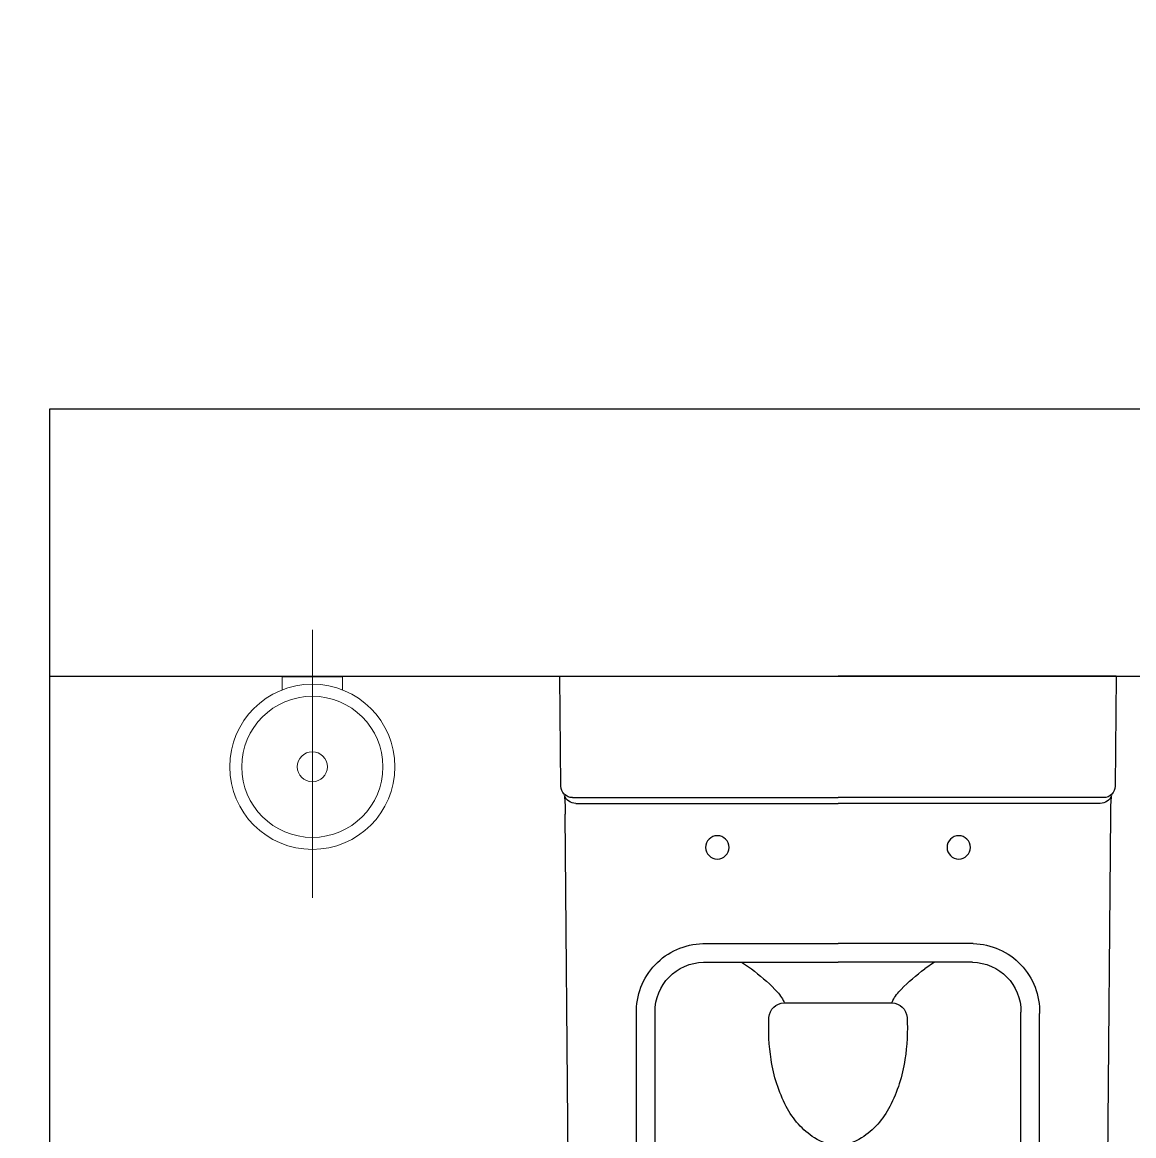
# Model space of a CAD drawing. Header units: millimetres. Extents: x 863 to 22635, y -482 to 12118.
# Drawn here: x 19858.2 to 19932.2, y 4160.7 to 4234.8 of the extents above; entities that cross this region are included whole.
import ezdxf

# ---------------------------------------------------------------- set-up
doc = ezdxf.new("R2010")
doc.units = ezdxf.units.MM
for name, color, linetype in [('Existing WALL_0G', 65, 'Continuous'), ('VTCONT', 1, 'Continuous'), ('WALL_0G', 151, 'Continuous')]:
    doc.layers.add(name, color=color, linetype=linetype)
doc.layers.add('SANITARY', color=144, linetype='Continuous', lineweight=20)

# ---------------------------------------------------------------- blocks, each defined once
blk = doc.blocks.new('A$C0DCE4855')
at = {"layer": 'VTCONT', "color": 0}
for p, q in [((0, 540.06), (0.62, 469.43)), ((0, 540.06), (178.6, 540.04)), ((357.2, 540.06), (178.6, 540.04)), ((356.58, 469.43), (357.2, 540.06)), ((8.12, 462.02), (178.6, 462.02)), ((10.28, 458.33), (178.6, 458.33)), ((349.08, 462.02), (178.6, 462.02)), ((346.91, 458.33), (178.6, 458.33)), ((7.15, 30.54), (3.47, 451.31)), ((350.05, 30.54), (353.72, 451.31)), ((91.73, 368.32), (178.6, 368.32)), ((265.46, 368.32), (178.6, 368.32)), ((92.32, 356.35), (178.6, 356.35)), ((116.71, 356.37), (122.94, 352)), ((264.87, 356.35), (178.6, 356.35)), ((240.49, 356.37), (234.26, 352)), ((213.19, 330.28), (144.01, 330.28)), ((49.18, 87.7), (49.17, 323.45)), ((61.16, 87.68), (61.16, 324.32)), ((296.03, 87.68), (296.04, 324.32)), ((308.01, 87.7), (308.02, 323.45))]:
    blk.add_line(p, q, dxfattribs=at)
for centre in [(101.1, 430.06), (256.1, 430.06)]:
    blk.add_circle(centre, 7.5, dxfattribs=at)
for centre, radius, start, end in [((8.15, 469.56), 7.53, 180.97625, 269.74405), ((349.05, 469.56), 7.53, 270.25595, 359.02375), ((-142.34, 451.22), 145.81, 0.03623, 4.81484), ((9.94, 465.64), 7.32, 197.39208, 272.59797), ((347.25, 465.64), 7.32, 267.40203, 342.60792), ((499.54, 451.22), 145.81, 175.18516, 179.96377), ((92.88, 324.6), 43.73, 91.5069, 181.50752), ((264.31, 324.6), 43.73, 358.49248, 88.4931), ((92.86, 324.62), 31.73, 90.96906, 180.53679), ((50.98, 253.78), 121.76, 44.32706, 53.77549), ((306.21, 253.78), 121.76, 126.22451, 135.67294), ((264.34, 324.62), 31.73, 359.46321, 89.03094), ((115.21, 316.24), 32.17, 28.848, 44.67747), ((241.98, 316.24), 32.17, 135.32253, 151.152), ((144.38, 320.1), 10.19, 92.11227, 175.60363), ((122.06, 321.96), 23.48, 20.77899, 24.68996), ((235.14, 321.96), 23.48, 155.31004, 159.22101), ((212.81, 320.1), 10.19, 4.39637, 87.88773), ((269.74, 314.4), 135.67, 177.26021, 188.72058), ((87.45, 314.4), 135.67, 351.27942, 2.73979), ((229.37, 307.46), 94.72, 188.2738, 207.55047), ((127.83, 307.46), 94.72, 332.44953, 351.7262), ((193.1, 288.21), 53.65, 207.23783, 236.48414), ((164.1, 288.21), 53.65, 303.51586, 332.76217), ((178.9, 267.77), 28.78, 237.5717, 269.39019), ((178.29, 267.77), 28.78, 270.60981, 302.4283), ((92.36, 88.27), 43.18, 180.76678, 217.99176), ((92.76, 88.35), 31.6, 181.21205, 265.90031), ((264.44, 88.35), 31.6, 274.09969, 358.78795), ((264.84, 88.27), 43.18, 322.00824, 359.23322), ((92.76, 88.27), 43.49, 217.47599, 268.42068), ((264.43, 88.27), 43.49, 271.57932, 322.52401), ((185.27, 3370.6), 3315.12, 268.36185, 269.88473), ((171.93, 3370.6), 3315.12, 270.11527, 271.63815), ((179.8, 3076.72), 3033.22, 268.33302, 269.97727), ((177.4, 3076.72), 3033.22, 270.02273, 271.66698), ((35.21, 30.88), 28.06, 180.70758, 213.82651), ((321.99, 30.88), 28.06, 326.17349, 359.29242), ((34.03, 30.27), 26.74, 214.09973, 266.99634), ((323.17, 30.27), 26.74, 273.00366, 325.90027), ((179.22, 3012.52), 3012.52, 267.2107, 269.98811), ((177.97, 3012.52), 3012.52, 270.01189, 272.7893)]:
    blk.add_arc(centre, radius, start, end, dxfattribs=at)
blk = doc.blocks.new('210811_klozet')
at = {"layer": 'SANITARY', "color": 0, "xscale": 0.103695589864863, "yscale": 0.103695589864863, "zscale": 0.103695589864863}
blk.add_blockref('A$C0DCE4855', (22100.509, 12830.346), dxfattribs=at)
blk = doc.blocks.new('210811_tfırca')
at = {"layer": 'SANITARY', "color": 0}
blk.add_line((5184.499, -681.999, 0), (5188.499, -681.999, 0), dxfattribs=at)
at = {"layer": 'SANITARY', "color": 0, "elevation": 0}
for points in [[(5186.499, -678.885), (5186.499, -696.717)], [(5184.499, -681.999), (5184.499, -682.876)], [(5188.499, -681.999), (5188.499, -682.876)]]:
    blk.add_lwpolyline(points, dxfattribs=at)
at = {"layer": 'SANITARY', "color": 0}
for radius in [5.5, 4.7, 1]:
    blk.add_circle((5186.499, -687.999, 0), radius, dxfattribs=at)

msp = doc.modelspace()

# ---------------------------------------------------------------- linework, layer by layer
at = {"layer": 'Existing WALL_0G'}
msp.add_lwpolyline([(20333.036, 4196.106), (20333.036, 4096.206), (20306.036, 4096.206), (20306.036, 4206.663), (20091.036, 4206.663), (20091.036, 4238.206), (19959.036, 4238.206), (19959.036, 4209.077), (19860.036, 4209.077), (19860.036, 4074.206), (19815.036, 4074.206), (19815.036, 4192.206), (19716.036, 4192.206), (19716.036, 4000.206), (19860.036, 4000.206), (19860.036, 3935.206)], dxfattribs=at)
at = {"layer": 'WALL_0G'}
msp.add_line((19860.036, 4191.304), (19965.036, 4191.304), dxfattribs=at)
msp.add_lwpolyline([(19965.036, 4209.077), (19860.036, 4209.077), (19860.036, 4086.663), (19860.036, 4086.663), (19870.036, 4086.663), (19870.036, 4076.663), (19860.036, 4076.663), (19860.036, 4074.206)], dxfattribs=at)

# ---------------------------------------------------------------- block references
at = {"layer": 'SANITARY', "extrusion": (0, 0, -1), "xscale": -1, "zscale": -1}
msp.add_blockref('210811_tfırca', (-14691.036, 4873.264, 0), dxfattribs=at)
at = {"layer": 'SANITARY', "extrusion": (0, 0, -1), "zscale": -1}
msp.add_blockref('210811_klozet', (-42031.565, -8695.042), dxfattribs=at)

doc.saveas('drawing.dxf')
